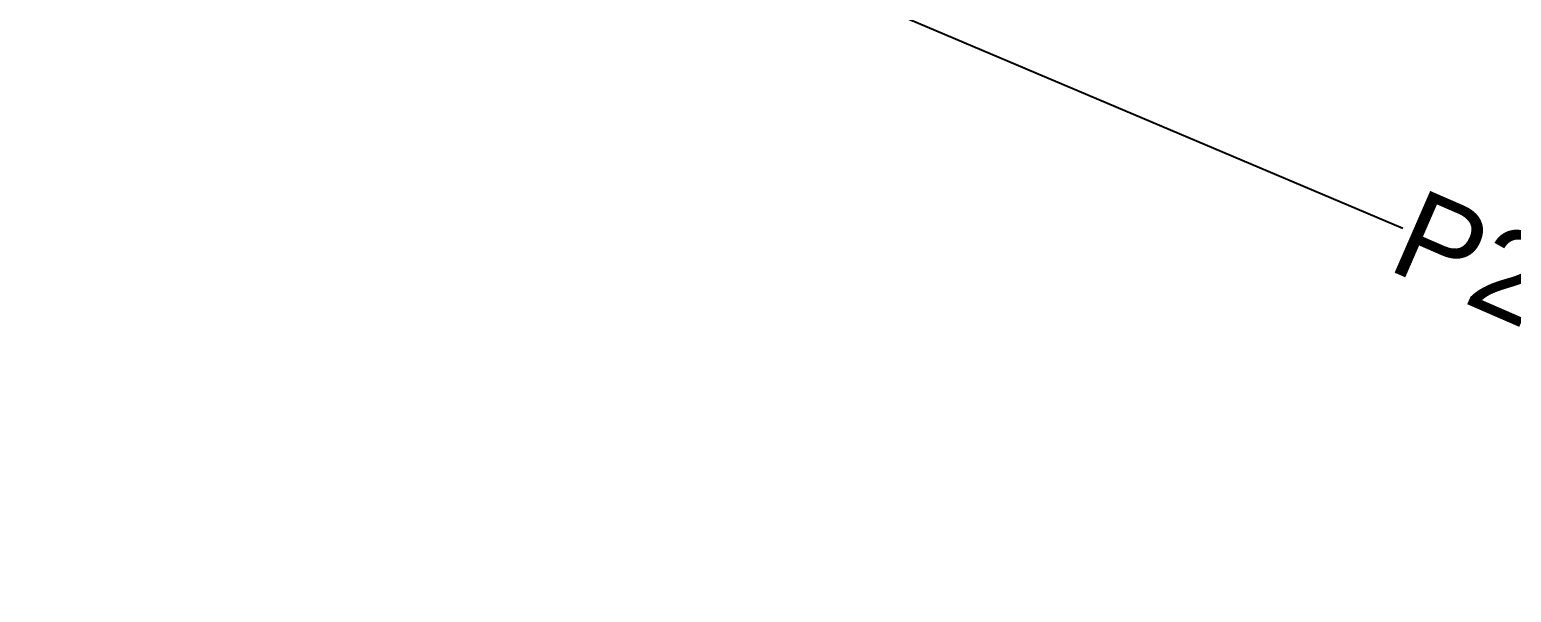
# Model space of a CAD drawing. Header units: millimetres. Extents: x -50172 to 90294, y -80883 to 25069.
# Drawn here: x 31987 to 34478, y -15994 to -15047 of the extents above; entities that cross this region are included whole.
import ezdxf

# ---------------------------------------------------------------- set-up
doc = ezdxf.new("R2010")
doc.units = ezdxf.units.MM
doc.header["$MEASUREMENT"] = 0
doc.layers.add('A-25-M_Curtain_Wall_Pen_No__46', color=7, linetype='Continuous', lineweight=35, true_color=0x444444)
doc.layers.add('A-25-M_Curtain_Wall_Pen_No__85', color=8, linetype='Continuous', lineweight=20)
doc.styles.add('GENERATED_STYLE_4', font='')
doc.styles.get('GENERATED_STYLE_4').set_extended_font_data('Swis721 BT')
doc.dimstyles.new('GENERATED_STYLE__2', dxfattribs={"dimtxt": 0.18, "dimasz": 273.6, "dimexe": 0.18, "dimexo": 0.0625, "dimgap": 0.09, "dimtad": 0, "dimtih": 1, "dimtoh": 1, "dimdec": 4, "dimzin": 0, "dimdsep": 46, "dimcen": 0.09, "dimadec": 0, "dimazin": 0, "dimtfac": 1, "dimtdec": 4, "dimtmove": 0, "dimatfit": 3, "dimldrblk": 'ARROWHEAD_5', "dimfxl": 1, "dimtolj": 1, "dimtzin": 0, "dimarcsym": 0})

# ---------------------------------------------------------------- blocks, each defined once
blk = doc.blocks.new('ARROWHEAD_5')
at = {"color": 0, "linetype": 'Continuous', "lineweight": 0}
blk.add_line((0, 0), (-1, 0), dxfattribs=at)
blk.add_solid([(-1, 0.2679), (0, 0), (-1, -0.2679), (-1, 0.2679)], dxfattribs=at)

msp = doc.modelspace()

# ---------------------------------------------------------------- texts
at = {"layer": 'A-25-M_Curtain_Wall_Pen_No__46', "linetype": 'Continuous', "insert": (34295.6, -15381.3), "char_height": 150, "attachment_point": 4, "rotation": 336.4942, "style": 'GENERATED_STYLE_4'}
msp.add_mtext('\\A1;{\\fSwis721 BT|b0|i0|c0|p34;P2-CW03.032}', dxfattribs=at)

# ---------------------------------------------------------------- leaders
at = {"layer": 'A-25-M_Curtain_Wall_Pen_No__85', "linetype": 'Continuous', "annotation_type": 0, "has_hookline": 1, "hookline_direction": 0, "text_width": 1535.7, "horizontal_direction": (0.917019, -0.398843, 0)}
msp.add_leader([(31986.7, -13780.6), (32279.9, -14524.9), (34295.5, -15381.3)], dimstyle='GENERATED_STYLE__2', dxfattribs=at)

doc.saveas('drawing.dxf')
